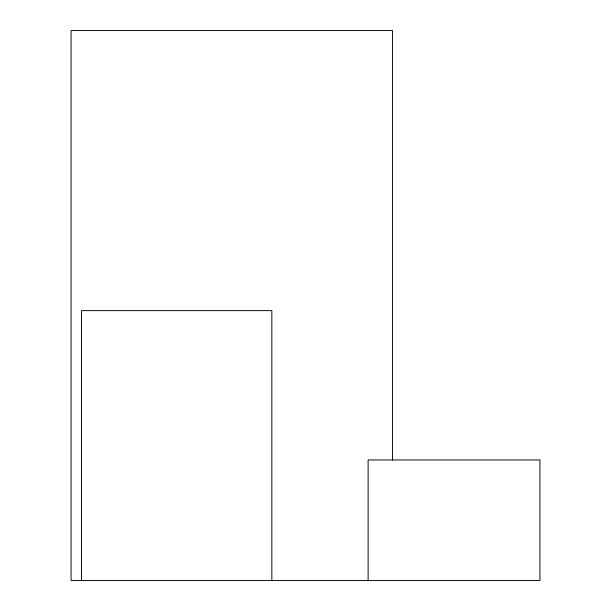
<?xml version="1.0" encoding="UTF-8"?>
<svg xmlns="http://www.w3.org/2000/svg" width="611" height="611" viewBox="0 0 611 611"><rect width="100%" height="100%" fill="white"/><g stroke="black" fill="none" stroke-linecap="round" stroke-linejoin="round"><path stroke-width="0.92" d="M392.529 460.159L392.529 30.55L71.067 30.55L71.067 580.45L539.933 580.45L539.933 459.961L368.12 459.961L368.12 580.45M271.842 580.45L271.842 310.625L81.484 310.625L81.484 580.45"/></g></svg>
